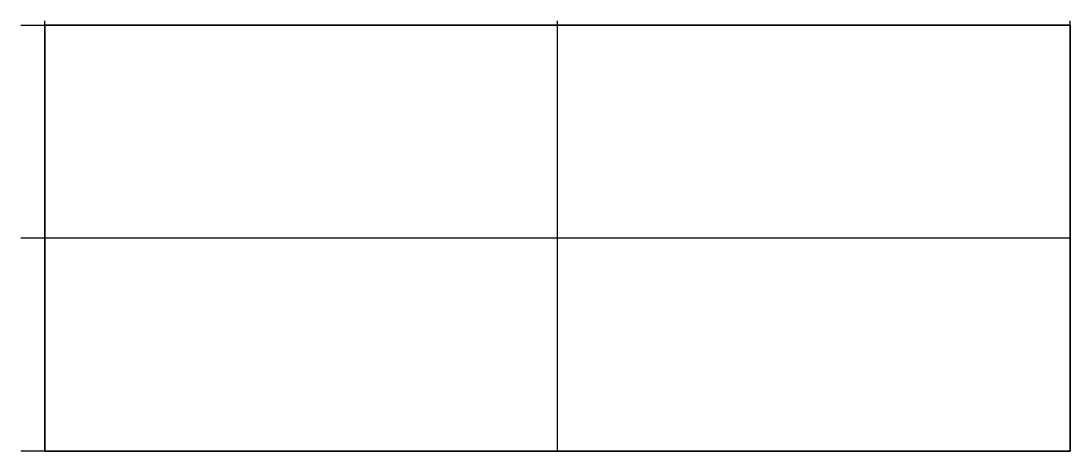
# Model space of a CAD drawing. Extents: x -4 to 171, y -71 to 1.
import ezdxf

# ---------------------------------------------------------------- set-up
doc = ezdxf.new("R2010")
doc.units = 0
doc.layers.get('0').update_dxf_attribs({"linetype": 'CONTINUOUS'})

msp = doc.modelspace()

# ---------------------------------------------------------------- linework, layer by layer
at = {"linetype": 'CONTINUOUS'}
for p, q in [((-3.97, 0), (171, 0)), ((0, -71), (0, 0.71)), ((171, 0), (0, 0)), ((0, 0), (0, -71)), ((0, 0), (171, 0)), ((0, -71), (0, 0)), ((171, 0), (0, 0)), ((0, 0), (0, -71)), ((85.5, -71), (85.5, 0.71)), ((171, -71), (171, 0.71)), ((171, -71), (171, 0)), ((171, 0), (171, -71)), ((171, 0), (171, -71)), ((171, 0), (171, -71)), ((171, -71), (171, 0)), ((171, -35.5), (-3.97, -35.5)), ((171, -71), (-3.97, -71)), ((0, -71), (171, -71)), ((171, -71), (0, -71)), ((171, -71), (0, -71)), ((0, -71), (171, -71))]:
    msp.add_line(p, q, dxfattribs=at)

doc.saveas('drawing.dxf')
